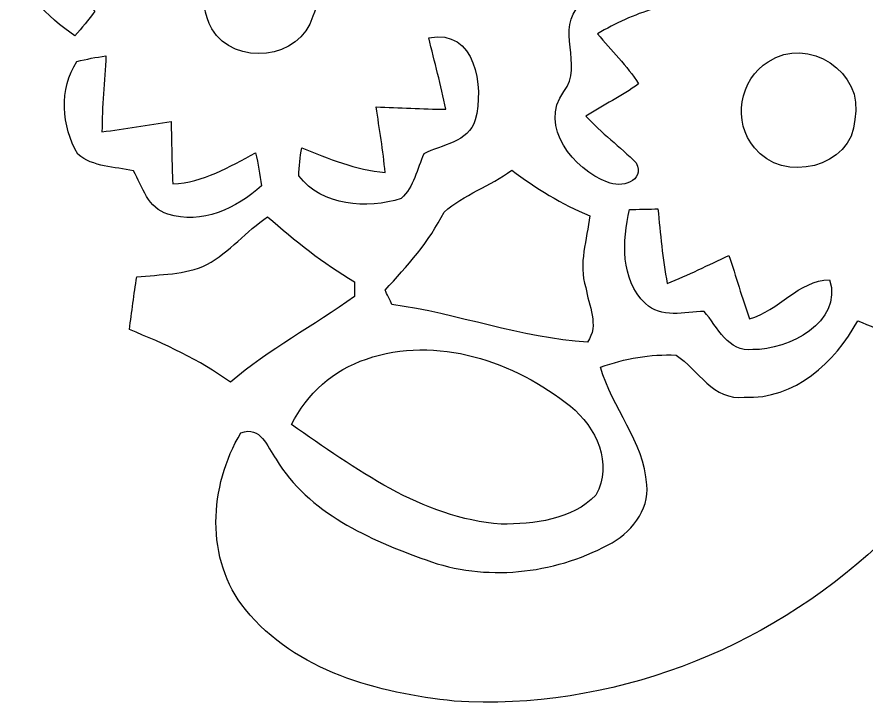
# Model space of a CAD drawing. Header units: centimetres. Extents: x -12.3 to 12.5, y -12.5 to 12.7.
# Drawn here: x -4.02 to -0.807, y -12.075 to -9.448 of the extents above; entities that cross this region are included whole.
import ezdxf

# ---------------------------------------------------------------- set-up
doc = ezdxf.new("R2010")
doc.units = ezdxf.units.CM
doc.header["$MEASUREMENT"] = 0
doc.layers.add('Camada 1', color=7, linetype='Continuous')

msp = doc.modelspace()

# ---------------------------------------------------------------- linework, layer by layer
at = {"layer": 'Camada 1', "color": 156}
for points, knots in [([(-3.86891, -8.83143), (-3.86891, -8.83143), (-3.86891, -8.83143), (-3.86891, -8.83143), (-3.86891, -8.83143), (-3.92923, -8.88894), (-3.89607, -8.97924), (-3.89748, -9.05262), (-3.89748, -9.05262), (-3.94124, -9.0992), (-4.01179, -9.13835), (-4.01002, -9.21103), (-4.01002, -9.21103), (-4.0199, -9.35002), (-3.90172, -9.44597), (-3.80083, -9.51971), (-3.80083, -9.51971), (-3.77437, -9.48937), (-3.74896, -9.45832), (-3.72533, -9.42622), (-3.72533, -9.42622), (-3.78459, -9.35743), (-3.84844, -9.29286), (-3.90065, -9.21878), (-3.90065, -9.21878), (-3.8241, -9.18845), (-3.74543, -9.16374), (-3.66747, -9.13799), (-3.66747, -9.13799), (-3.70521, -9.0618), (-3.7486, -8.98877), (-3.79024, -8.91504), (-3.79024, -8.91504), (-3.71193, -8.88894), (-3.63149, -8.86989), (-3.54999, -8.85718), (-3.54999, -8.85718), (-3.5507, -8.8265), (-3.55211, -8.76511), (-3.55282, -8.73478), (-3.55282, -8.73478), (-3.66289, -8.73653), (-3.7913, -8.74006), (-3.86891, -8.83143)], [0, 0, 0, 0, 0.0833333, 0.0833333, 0.0833333, 0.0833333, 0.1666667, 0.1666667, 0.1666667, 0.1666667, 0.25, 0.25, 0.25, 0.25, 0.3333333, 0.3333333, 0.3333333, 0.3333333, 0.4166667, 0.4166667, 0.4166667, 0.4166667, 0.5, 0.5, 0.5, 0.5, 0.5833333, 0.5833333, 0.5833333, 0.5833333, 0.6666667, 0.6666667, 0.6666667, 0.6666667, 0.75, 0.75, 0.75, 0.75, 0.8333333, 0.8333333, 0.8333333, 0.8333333, 1, 1, 1, 1]), ([(-3.19863, -9.17468), (-3.19863, -9.17468), (-3.19863, -9.17468), (-3.19863, -9.17468), (-3.19863, -9.17468), (-3.31927, -9.22584), (-3.33903, -9.38883), (-3.28259, -9.49289), (-3.28259, -9.49289), (-3.19687, -9.63612), (-2.94534, -9.61002), (-2.90054, -9.44527), (-2.90054, -9.44527), (-2.81975, -9.27629), (-3.036, -9.07625), (-3.19863, -9.17468)], [0, 0, 0, 0, 0.2, 0.2, 0.2, 0.2, 0.4, 0.4, 0.4, 0.4, 0.6, 0.6, 0.6, 0.6, 1, 1, 1, 1]), ([(-1.88701, -9.40152), (-1.88701, -9.40152), (-1.88701, -9.40152), (-1.88701, -9.40152), (-1.88701, -9.40152), (-1.98542, -9.48972), (-1.87289, -9.63117), (-1.9505, -9.72925), (-1.9505, -9.72925), (-2.04786, -9.86296), (-1.9124, -10.02524), (-1.78505, -10.07285), (-1.78505, -10.07285), (-1.73426, -10.09721), (-1.64217, -10.06934), (-1.67604, -10.00054), (-1.67604, -10.00054), (-1.73708, -9.9381), (-1.80903, -9.8873), (-1.86725, -9.82274), (-1.86725, -9.82274), (-1.80092, -9.78146), (-1.73107, -9.74619), (-1.66722, -9.70138), (-1.66722, -9.70138), (-1.71131, -9.63188), (-1.76988, -9.57403), (-1.82245, -9.51194), (-1.82245, -9.51194), (-1.75577, -9.47103), (-1.68416, -9.43892), (-1.60901, -9.4167), (-1.60901, -9.4167), (-1.60655, -9.3786), (-1.60408, -9.34049), (-1.6016, -9.30275), (-1.6016, -9.30275), (-1.7039, -9.30027), (-1.81751, -9.31827), (-1.88701, -9.40152)], [0, 0, 0, 0, 0.0909091, 0.0909091, 0.0909091, 0.0909091, 0.1818182, 0.1818182, 0.1818182, 0.1818182, 0.2727273, 0.2727273, 0.2727273, 0.2727273, 0.3636364, 0.3636364, 0.3636364, 0.3636364, 0.4545455, 0.4545455, 0.4545455, 0.4545455, 0.5454545, 0.5454545, 0.5454545, 0.5454545, 0.6363636, 0.6363636, 0.6363636, 0.6363636, 0.7272727, 0.7272727, 0.7272727, 0.7272727, 0.8181818, 0.8181818, 0.8181818, 0.8181818, 1, 1, 1, 1]), ([(-2.46133, -9.52675), (-2.46133, -9.52675), (-2.46133, -9.52675), (-2.46133, -9.52675), (-2.46133, -9.52675), (-2.44086, -9.61707), (-2.4144, -9.70597), (-2.39747, -9.79735), (-2.39747, -9.79735), (-2.48532, -9.79628), (-2.57315, -9.79099), (-2.66064, -9.78853), (-2.66064, -9.78853), (-2.64829, -9.87107), (-2.63455, -9.95362), (-2.62643, -10.03687), (-2.62643, -10.03687), (-2.73755, -10.02558), (-2.84091, -9.98573), (-2.94252, -9.94268), (-2.94252, -9.94268), (-2.94815, -9.97795), (-2.95168, -10.0136), (-2.9538, -10.04958), (-2.9538, -10.04958), (-2.86419, -10.16458), (-2.69592, -10.17551), (-2.56575, -10.13529), (-2.56575, -10.13529), (-2.51848, -10.09015), (-2.50437, -10.02383), (-2.48072, -9.96562), (-2.48072, -9.96562), (-2.41194, -9.9314), (-2.31174, -9.92187), (-2.28564, -9.83755), (-2.28564, -9.83755), (-2.25212, -9.7095), (-2.28353, -9.49147), (-2.46133, -9.52675)], [0, 0, 0, 0, 0.0909091, 0.0909091, 0.0909091, 0.0909091, 0.1818182, 0.1818182, 0.1818182, 0.1818182, 0.2727273, 0.2727273, 0.2727273, 0.2727273, 0.3636364, 0.3636364, 0.3636364, 0.3636364, 0.4545455, 0.4545455, 0.4545455, 0.4545455, 0.5454545, 0.5454545, 0.5454545, 0.5454545, 0.6363636, 0.6363636, 0.6363636, 0.6363636, 0.7272727, 0.7272727, 0.7272727, 0.7272727, 0.8181818, 0.8181818, 0.8181818, 0.8181818, 1, 1, 1, 1]), ([(-1.17686, -9.61707), (-1.17686, -9.61707), (-1.17686, -9.61707), (-1.17686, -9.61707), (-1.17686, -9.61707), (-1.28588, -9.6834), (-1.31339, -9.84603), (-1.22836, -9.94304), (-1.22836, -9.94304), (-1.1243, -10.08027), (-0.85583, -10.01923), (-0.84949, -9.8358), (-0.84949, -9.8358), (-0.80997, -9.65658), (-1.02763, -9.51583), (-1.17686, -9.61707)], [0, 0, 0, 0, 0.2, 0.2, 0.2, 0.2, 0.4, 0.4, 0.4, 0.4, 0.6, 0.6, 0.6, 0.6, 1, 1, 1, 1]), ([(-3.79341, -9.61602), (-3.79341, -9.61602), (-3.79341, -9.61602), (-3.79341, -9.61602), (-3.79341, -9.61602), (-3.86186, -9.72007), (-3.85163, -9.86189), (-3.78989, -9.96702), (-3.78989, -9.96702), (-3.73203, -10.01676), (-3.65019, -10.01394), (-3.57928, -10.03053), (-3.57928, -10.03053), (-3.54471, -10.09015), (-3.52424, -10.1734), (-3.44874, -10.19386), (-3.44874, -10.19386), (-3.32246, -10.2362), (-3.18735, -10.17198), (-3.09491, -10.08661), (-3.09491, -10.08661), (-3.09986, -10.04429), (-3.10727, -10.003), (-3.11714, -9.96244), (-3.11714, -9.96244), (-3.21627, -10.0143), (-3.3147, -10.07604), (-3.43041, -10.07886), (-3.43041, -10.07886), (-3.43393, -10.00019), (-3.43464, -9.92187), (-3.43675, -9.84391), (-3.43675, -9.84391), (-3.5239, -9.85555), (-3.61068, -9.87178), (-3.69817, -9.88272), (-3.69817, -9.88272), (-3.69851, -9.78641), (-3.68793, -9.69081), (-3.68335, -9.5952), (-3.68335, -9.5952), (-3.72039, -9.60013), (-3.75708, -9.6072), (-3.79341, -9.61602)], [0, 0, 0, 0, 0.0833333, 0.0833333, 0.0833333, 0.0833333, 0.1666667, 0.1666667, 0.1666667, 0.1666667, 0.25, 0.25, 0.25, 0.25, 0.3333333, 0.3333333, 0.3333333, 0.3333333, 0.4166667, 0.4166667, 0.4166667, 0.4166667, 0.5, 0.5, 0.5, 0.5, 0.5833333, 0.5833333, 0.5833333, 0.5833333, 0.6666667, 0.6666667, 0.6666667, 0.6666667, 0.75, 0.75, 0.75, 0.75, 0.8333333, 0.8333333, 0.8333333, 0.8333333, 1, 1, 1, 1]), ([(-2.40383, -10.18645), (-2.40383, -10.18645), (-2.40383, -10.18645), (-2.40383, -10.18645), (-2.40383, -10.18645), (-2.45991, -10.29828), (-2.54246, -10.39106), (-2.62714, -10.48173), (-2.62714, -10.48173), (-2.62042, -10.49548), (-2.60738, -10.52264), (-2.60068, -10.53606), (-2.60068, -10.53606), (-2.35162, -10.57063), (-2.11242, -10.66375), (-1.8609, -10.67859), (-1.8609, -10.67859), (-1.81504, -10.61473), (-1.85702, -10.53994), (-1.86725, -10.47221), (-1.86725, -10.47221), (-1.89652, -10.38189), (-1.86195, -10.28982), (-1.85242, -10.20022), (-1.85242, -10.20022), (-1.95896, -10.15717), (-2.05634, -10.09614), (-2.1477, -10.02736), (-2.1477, -10.02736), (-2.22778, -10.08873), (-2.32938, -10.11977), (-2.40383, -10.18645)], [0, 0, 0, 0, 0.1111111, 0.1111111, 0.1111111, 0.1111111, 0.2222222, 0.2222222, 0.2222222, 0.2222222, 0.3333333, 0.3333333, 0.3333333, 0.3333333, 0.4444444, 0.4444444, 0.4444444, 0.4444444, 0.5555556, 0.5555556, 0.5555556, 0.5555556, 0.6666667, 0.6666667, 0.6666667, 0.6666667, 0.7777778, 0.7777778, 0.7777778, 0.7777778, 1, 1, 1, 1]), ([(-1.70249, -10.17693), (-1.70249, -10.17693), (-1.70249, -10.17693), (-1.70249, -10.17693), (-1.70249, -10.17693), (-1.7279, -10.29616), (-1.73777, -10.43975), (-1.64182, -10.53217), (-1.64182, -10.53217), (-1.58291, -10.5911), (-1.49365, -10.56393), (-1.41958, -10.56252), (-1.41958, -10.56252), (-1.36877, -10.62073), (-1.3282, -10.71879), (-1.23542, -10.70715), (-1.23542, -10.70715), (-1.10031, -10.70751), (-0.89322, -10.6045), (-0.94473, -10.44222), (-0.94473, -10.44222), (-1.06257, -10.44539), (-1.13665, -10.5604), (-1.24812, -10.59039), (-1.24812, -10.59039), (-1.27599, -10.51065), (-1.29928, -10.42987), (-1.32574, -10.35015), (-1.32574, -10.35015), (-1.40263, -10.38718), (-1.47954, -10.42458), (-1.55892, -10.45703), (-1.55892, -10.45703), (-1.57726, -10.36319), (-1.58503, -10.26829), (-1.59419, -10.1741), (-1.59419, -10.1741), (-1.62136, -10.17481), (-1.67534, -10.17622), (-1.70249, -10.17693)], [0, 0, 0, 0, 0.0909091, 0.0909091, 0.0909091, 0.0909091, 0.1818182, 0.1818182, 0.1818182, 0.1818182, 0.2727273, 0.2727273, 0.2727273, 0.2727273, 0.3636364, 0.3636364, 0.3636364, 0.3636364, 0.4545455, 0.4545455, 0.4545455, 0.4545455, 0.5454545, 0.5454545, 0.5454545, 0.5454545, 0.6363636, 0.6363636, 0.6363636, 0.6363636, 0.7272727, 0.7272727, 0.7272727, 0.7272727, 0.8181818, 0.8181818, 0.8181818, 0.8181818, 1, 1, 1, 1]), ([(-3.30129, -10.38542), (-3.30129, -10.38542), (-3.30129, -10.38542), (-3.30129, -10.38542), (-3.30129, -10.38542), (-3.3842, -10.42423), (-3.47768, -10.42212), (-3.56658, -10.43164), (-3.56658, -10.43164), (-3.57681, -10.4976), (-3.58598, -10.56428), (-3.59445, -10.6313), (-3.59445, -10.6313), (-3.46039, -10.68458), (-3.32987, -10.74632), (-3.21203, -10.83027), (-3.21203, -10.83027), (-3.0667, -10.7061), (-2.89665, -10.61685), (-2.7425, -10.50571), (-2.7425, -10.50571), (-2.7425, -10.49197), (-2.74284, -10.46409), (-2.74319, -10.44999), (-2.74319, -10.44999), (-2.86208, -10.38083), (-2.96721, -10.2937), (-3.07128, -10.20444), (-3.07128, -10.20444), (-3.15207, -10.25947), (-3.21556, -10.33673), (-3.30129, -10.38542)], [0, 0, 0, 0, 0.1111111, 0.1111111, 0.1111111, 0.1111111, 0.2222222, 0.2222222, 0.2222222, 0.2222222, 0.3333333, 0.3333333, 0.3333333, 0.3333333, 0.4444444, 0.4444444, 0.4444444, 0.4444444, 0.5555556, 0.5555556, 0.5555556, 0.5555556, 0.6666667, 0.6666667, 0.6666667, 0.6666667, 0.7777778, 0.7777778, 0.7777778, 0.7777778, 1, 1, 1, 1]), ([(-1.26753, -10.88743), (-1.26753, -10.88743), (-1.26753, -10.88743), (-1.26753, -10.88743), (-1.26753, -10.88743), (-1.38499, -10.90117), (-1.4411, -10.78301), (-1.52541, -10.72797), (-1.52541, -10.72797), (-1.62277, -10.72339), (-1.71979, -10.73996), (-1.81115, -10.77348), (-1.81115, -10.77348), (-1.76917, -10.92834), (-1.64641, -11.05429), (-1.63653, -11.21867), (-1.63653, -11.21867), (-1.62524, -11.31675), (-1.70003, -11.40319), (-1.78257, -11.44658), (-1.78257, -11.44658), (-1.99178, -11.55734), (-2.2479, -11.58558), (-2.4719, -11.50338), (-2.4719, -11.50338), (-2.68639, -11.42612), (-2.91677, -11.32592), (-3.03883, -11.12202), (-3.03883, -11.12202), (-3.07374, -11.07369), (-3.09703, -10.99397), (-3.17217, -11.02184), (-3.17217, -11.02184), (-3.29318, -11.22291), (-3.30904, -11.5016), (-3.1556, -11.6907), (-3.1556, -11.6907), (-2.96579, -11.92494), (-2.65289, -12.00714), (-2.36536, -12.03749), (-2.36536, -12.03749), (-1.77799, -12.07523), (-1.18779, -11.84663), (-0.75917, -11.44693), (-0.75917, -11.44693), (-0.56479, -11.28289), (-0.44979, -11.05146), (-0.2981, -10.85144), (-0.2981, -10.85144), (-0.25893, -10.78052), (-0.16968, -10.71245), (-0.20778, -10.62389), (-0.20778, -10.62389), (-0.33055, -10.6313), (-0.43885, -10.71845), (-0.56444, -10.69798), (-0.56444, -10.69798), (-0.66075, -10.68), (-0.74789, -10.63308), (-0.83819, -10.59814), (-0.83819, -10.59814), (-0.92499, -10.75584), (-1.07597, -10.89589), (-1.26753, -10.88743)], [0, 0, 0, 0, 0.0588235, 0.0588235, 0.0588235, 0.0588235, 0.1176471, 0.1176471, 0.1176471, 0.1176471, 0.1764706, 0.1764706, 0.1764706, 0.1764706, 0.2352941, 0.2352941, 0.2352941, 0.2352941, 0.2941176, 0.2941176, 0.2941176, 0.2941176, 0.3529412, 0.3529412, 0.3529412, 0.3529412, 0.4117647, 0.4117647, 0.4117647, 0.4117647, 0.4705882, 0.4705882, 0.4705882, 0.4705882, 0.5294118, 0.5294118, 0.5294118, 0.5294118, 0.5882353, 0.5882353, 0.5882353, 0.5882353, 0.6470588, 0.6470588, 0.6470588, 0.6470588, 0.7058824, 0.7058824, 0.7058824, 0.7058824, 0.7647059, 0.7647059, 0.7647059, 0.7647059, 0.8235294, 0.8235294, 0.8235294, 0.8235294, 0.8823529, 0.8823529, 0.8823529, 0.8823529, 1, 1, 1, 1]), ([(-2.69769, -10.74278), (-2.69769, -10.74278), (-2.69769, -10.74278), (-2.69769, -10.74278), (-2.69769, -10.74278), (-2.82151, -10.78301), (-2.92381, -10.87472), (-2.98062, -10.99114), (-2.98062, -10.99114), (-2.74109, -11.15764), (-2.48884, -11.34426), (-2.18792, -11.36826), (-2.18792, -11.36826), (-2.06409, -11.36614), (-1.91947, -11.35379), (-1.8295, -11.25748), (-1.8295, -11.25748), (-1.76247, -11.14071), (-1.82845, -10.99855), (-1.9251, -10.92164), (-1.9251, -10.92164), (-2.13606, -10.75124), (-2.43275, -10.65072), (-2.69769, -10.74278)], [0, 0, 0, 0, 0.1428571, 0.1428571, 0.1428571, 0.1428571, 0.2857143, 0.2857143, 0.2857143, 0.2857143, 0.4285714, 0.4285714, 0.4285714, 0.4285714, 0.5714286, 0.5714286, 0.5714286, 0.5714286, 0.7142857, 0.7142857, 0.7142857, 0.7142857, 1, 1, 1, 1])]:
    msp.add_open_spline(points, degree=3, knots=knots, dxfattribs=at)

doc.saveas('drawing.dxf')
